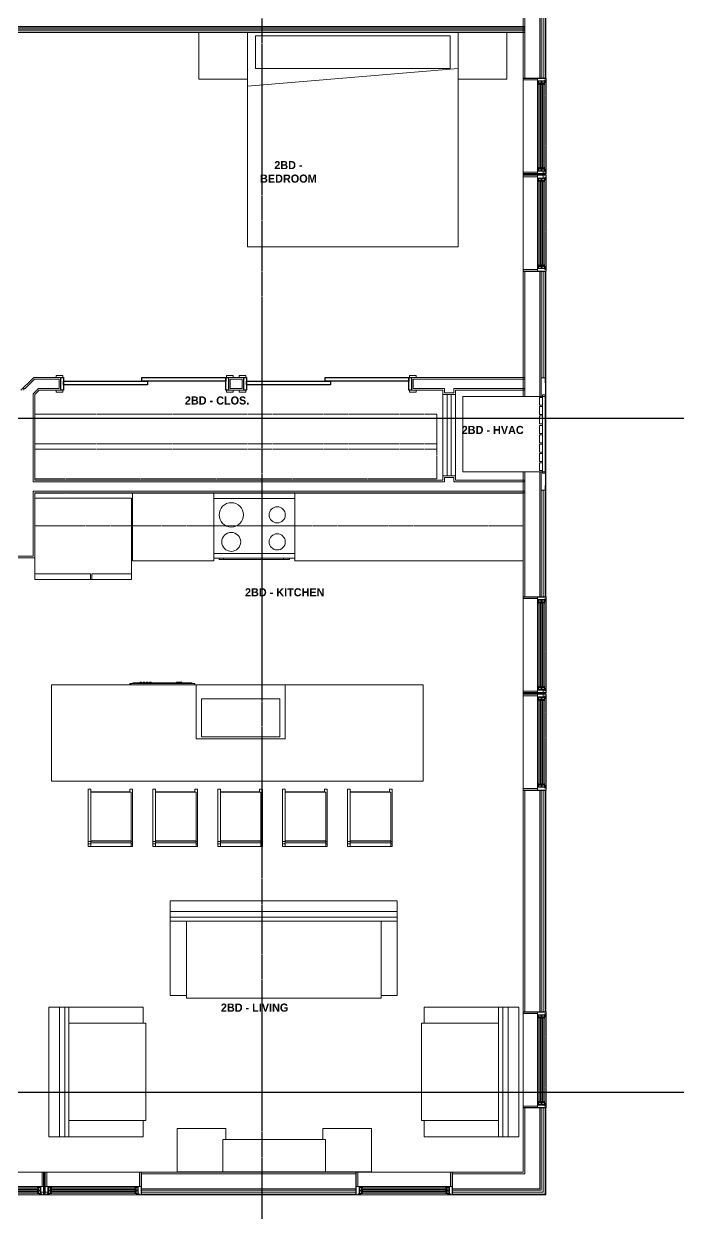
# Model space of a CAD drawing. Header units: inches. Extents: x -4093 to -1777, y 9773 to 12264.
# Drawn here: x -2261.6 to -2019.4, y 11241.1 to 11681.2 of the extents above; entities that cross this region are included whole.
import ezdxf

# ---------------------------------------------------------------- set-up
doc = ezdxf.new("R2010")
doc.units = ezdxf.units.IN
doc.header["$MEASUREMENT"] = 0
doc.linetypes.add('Dash', pattern=[0.25, 0.125, -0.125])
doc.linetypes.add('Grid Line 1_2_', pattern=[0.875, 0.5, -0.125, 0.125, -0.125])
for name, color, linetype, lineweight in [('0-1', 7, 'Continuous', 5), ('0-2', 7, 'Continuous', 9), ('A-AREA-IDEN', 2, 'Continuous', 9), ('A-DETL-GENF', 92, 'Continuous', 18), ('A-DETL-GENF-HDLN', 1, 'Dash', 9), ('A-DOOR-1', 7, 'Continuous', 9), ('A-DOOR-2', 10, 'Continuous', 30), ('A-DOOR-FRAM-1', 10, 'Continuous', 30), ('A-GENM', 5, 'Continuous', 9), ('A-GLAZ', 151, 'Continuous', 18), ('A-GLAZ-1', 151, 'Continuous', 9), ('A-GLAZ-2', 151, 'Continuous', 30), ('A-WALL', 113, 'Continuous', 18), ('A-WALL-1', 7, 'Continuous', 9), ('A-WALL-2', 250, 'Continuous', 18), ('A-WALL-3', 113, 'Continuous', 9), ('I-FURN', 30, 'Continuous', 9), ('I-FURN-1', 7, 'Continuous', 9), ('I-WALL-1', 7, 'Continuous', 9), ('P-SANR-FIXT-1', 7, 'Continuous', 9), ('Q-CASE-1', 7, 'Continuous', 9), ('Q-CASE-HDLN-1', 7, 'Dash', 9), ('Q-SPCQ-1', 7, 'Continuous', 9), ('S-GRID-1', 1, 'Grid Line 1_2_', 30)]:
    doc.layers.add(name, color=color, linetype=linetype, lineweight=lineweight)
doc.styles.add('Century Gothic_B', font='GOTHICB.TTF', dxfattribs={"height": 3})

# ---------------------------------------------------------------- blocks, each defined once
blk = doc.blocks.new('083100 - Access Doors and Panels - Type 1 - ACCESS PANEL - 2-6 X 6-0-3696233-BACKGROUND - 2ND FLOOR')
at = {"layer": 'A-DOOR-1'}
for p, q in [((-15, -0.75), (-15, 0.75)), ((-15, 0.75), (15, 0.75)), ((15, 0.75), (15, -0.75)), ((15, -0.75), (-15, -0.75))]:
    blk.add_line(p, q, dxfattribs=at)
blk = doc.blocks.new('SLIDING - FLUSH - SLIDING - FLUSH - 5-0 x 6-8-3203586-BACKGROUND - 2ND FLOOR')
at = {"layer": 'A-DOOR-1'}
for p, q in [((-32.75, 3.25), (-30.25, 3.25)), ((-32.75, 2.5), (-32.75, 3.25)), ((-30.25, 2.5), (-32.75, 2.5)), ((-30.25, 3.25), (-30.25, 2.5)), ((30.25, 3.25), (32.75, 3.25)), ((30.25, 2.5), (30.25, 3.25)), ((32.75, 2.5), (30.25, 2.5)), ((32.75, 3.25), (32.75, 2.5)), ((-32.75, -2.25), (-30.25, -2.25)), ((-32.75, -3), (-32.75, -2.25)), ((-30.25, -3), (-32.75, -3)), ((-30.25, -2.25), (-30.25, -3)), ((30.25, -2.25), (32.75, -2.25)), ((30.25, -3), (30.25, -2.25)), ((32.75, -3), (30.25, -3)), ((32.75, -2.25), (32.75, -3))]:
    blk.add_line(p, q, dxfattribs=at)
at = {"layer": 'A-DOOR-2'}
for p, q in [((-1, -0.88), (-1, 0.5)), ((-1, 0.5), (30, 0.5)), ((30, 0.5), (30, -0.88)), ((-30, -2.25), (-30, -0.88)), ((-30, -0.88), (1, -0.88)), ((1, -2.25), (-30, -2.25)), ((30, -0.88), (-1, -0.88)), ((1, -0.88), (1, -2.25))]:
    blk.add_line(p, q, dxfattribs=at)
at = {"layer": 'A-DOOR-FRAM-1'}
for p, q in [((-31, -2.25), (-31, 2.5)), ((-31, 2.5), (-30, 2.5)), ((-30, 2.5), (-30, -2.25)), ((30, 2.5), (31, 2.5)), ((30, -2.25), (30, 2.5)), ((31, 2.5), (31, -2.25)), ((-30, -2.25), (-31, -2.25)), ((31, -2.25), (30, -2.25))]:
    blk.add_line(p, q, dxfattribs=at)
blk = doc.blocks.new('Entertainment_Center_14771 - Entertainment_Center_14771-V36-BACKGROUND - 2ND FLOOR')
at = {"layer": 'I-FURN-1'}
for p, q in [((-18, 10), (-36, 10)), ((-36, 10), (-36, -6)), ((-34.85, 10.03), (-35.34, 10.03)), ((-35.34, 10.03), (-35.34, 10)), ((-34.85, 10), (-34.85, 10.03)), ((-18.66, 10.03), (-19.66, 10.03)), ((-19.66, 10.03), (-19.66, 10)), ((-18.66, 10), (-18.66, 10.03)), ((-18, 6), (-18, 10)), ((36, 10), (18, 10)), ((18, 10), (18, 6)), ((18.66, 10.03), (18.66, 10)), ((19.66, 10.03), (18.66, 10.03)), ((19.66, 10), (19.66, 10.03)), ((35.34, 10.03), (34.85, 10.03)), ((34.85, 10.03), (34.85, 10)), ((35.34, 10), (35.34, 10.03)), ((36, -6), (36, 10)), ((19, 6), (-19, 6)), ((-19, 6), (-19, -6)), ((19, -6), (19, 6)), ((-36, -6), (-19, -6)), ((-36, -6.13), (-36, -6)), ((-36, -6), (-19, -6)), ((-19, -6), (19, -6)), ((-19, -6.13), (-19, -6)), ((-19, -6), (19, -6)), ((19, -6.13), (-19, -6.13)), ((19, -6), (36, -6)), ((19, -6), (19, -6.13)), ((19, -6), (36, -6)), ((36, -6.13), (36, -6))]:
    blk.add_line(p, q, dxfattribs=at)
blk = doc.blocks.new('Couch-Both_Arms-Generic - 1-1372852-BACKGROUND - 2ND FLOOR')
at = {"layer": 'I-FURN'}
for p, q in [((-36, 18.5), (36, 18.5)), ((-36, 17.5), (-36, 18.5)), ((36, 18.5), (36, 17.5)), ((-42, 17.5), (-36, 17.5)), ((-42, -10), (-42, 17.5)), ((-36, 17.5), (-36, -10)), ((36, 17.5), (42, 17.5)), ((36, -10), (36, 17.5)), ((42, 17.5), (42, -10)), ((-42, -10), (42, -10)), ((-42, -13.5), (-42, -10)), ((-42, -11.5), (42, -11.5)), ((42, -10), (42, -13.5)), ((-42, -13.5), (42, -13.5)), ((42, -13.5), (-42, -13.5))]:
    blk.add_line(p, q, dxfattribs=at)
at = {"layer": 'I-FURN-1'}
for p, q in [((-42, -17.5), (-42, -13.5)), ((42, -17.5), (-42, -17.5)), ((42, -13.5), (42, -17.5))]:
    blk.add_line(p, q, dxfattribs=at)
blk = doc.blocks.new('Couch-Both_Arms-Generic - 2-1352635-BACKGROUND - 2ND FLOOR')
at = {"layer": 'I-FURN'}
for p, q in [((-24, 13.5), (24, 13.5)), ((24, 13.5), (-24, 13.5)), ((-24, 13.5), (-24, 10)), ((24, 10), (24, 13.5)), ((-24, 11.5), (24, 11.5)), ((-24, 10), (-24, -17.5)), ((-24, 10), (24, 10)), ((-18, -17.5), (-18, 10)), ((18, 10), (18, -17.5)), ((24, -17.5), (24, 10)), ((-24, -17.5), (-18, -17.5)), ((-18, -17.5), (-18, -18.5)), ((18, -18.5), (18, -17.5)), ((18, -17.5), (24, -17.5)), ((-18, -18.5), (18, -18.5))]:
    blk.add_line(p, q, dxfattribs=at)
at = {"layer": 'I-FURN-1'}
for p, q in [((24, 17.5), (-24, 17.5)), ((-24, 17.5), (-24, 13.5)), ((24, 13.5), (24, 17.5))]:
    blk.add_line(p, q, dxfattribs=at)
blk = doc.blocks.new('Couch-Both_Arms-Generic - 2-1523460-BACKGROUND - 2ND FLOOR')
at = {"layer": 'I-FURN'}
for p, q in [((-18, 18.5), (18, 18.5)), ((-18, 17.5), (-18, 18.5)), ((18, 18.5), (18, 17.5)), ((-24, 17.5), (-18, 17.5)), ((-24, -10), (-24, 17.5)), ((-18, 17.5), (-18, -10)), ((18, 17.5), (24, 17.5)), ((18, -10), (18, 17.5)), ((24, 17.5), (24, -10)), ((-24, -10), (24, -10)), ((-24, -13.5), (-24, -10)), ((-24, -11.5), (24, -11.5)), ((24, -10), (24, -13.5)), ((-24, -13.5), (24, -13.5)), ((24, -13.5), (-24, -13.5))]:
    blk.add_line(p, q, dxfattribs=at)
at = {"layer": 'I-FURN-1'}
for p, q in [((-24, -17.5), (-24, -13.5)), ((24, -17.5), (-24, -17.5)), ((24, -13.5), (24, -17.5))]:
    blk.add_line(p, q, dxfattribs=at)
blk = doc.blocks.new('Bed-Standard - King 78_ x 80_-V66-BACKGROUND - 2ND FLOOR')
at = {"layer": 'I-FURN-1'}
for p, q in [((-28.31, 37.47), (-28.31, -41.8)), ((-25.31, 36.2), (-25.31, 24.2)), ((-25.31, 36.2), (46.69, 36.2)), ((46.69, 36.2), (46.69, 24.2)), ((49.69, -41.8), (49.69, 37.47)), ((49.69, 24.2), (-28.31, 17.63)), ((-25.31, 24.2), (46.69, 24.2)), ((-28.31, -41.8), (49.69, -41.8))]:
    blk.add_line(p, q, dxfattribs=at)
blk = doc.blocks.new('Table-Night Stand - 18_ x 18_ x 24_-V67-BACKGROUND - 2ND FLOOR')
at = {"layer": 'I-FURN-1'}
for p, q in [((18.15, 0), (18.15, 17.26)), ((0.15, 0), (18.15, 0))]:
    blk.add_line(p, q, dxfattribs=at)
blk = doc.blocks.new('Table-Night Stand - 18_ x 18_ x 24_-V68-BACKGROUND - 2ND FLOOR')
at = {"layer": 'I-FURN-1'}
for p, q in [((0.15, 17.26), (0.15, 0)), ((0.15, 0), (18.15, 0))]:
    blk.add_line(p, q, dxfattribs=at)
blk = doc.blocks.new('OD_CW_Closet - OD_CW_Closet-4058444-BACKGROUND - 2ND FLOOR')
at = {"layer": 'Q-CASE-HDLN-1'}
for p, q in [((149.46, 24), (0.74, 24)), ((0.74, 24), (0.74, 0)), ((149.46, 0), (149.46, 24)), ((0.74, 13), (149.46, 13)), ((0.74, 11), (149.46, 11)), ((0.74, 0), (149.46, 0))]:
    blk.add_line(p, q, dxfattribs=at)
blk = doc.blocks.new('OD_CW_Upper Cabinet - OD_CW_Upper Cabinet-4366991-BACKGROUND - 2ND FLOOR')
at = {"layer": 'Q-CASE-HDLN-1'}
for p, q in [((0.74, -24), (0.74, -12)), ((0.74, -12), (181.39, -12)), ((181.39, -12), (181.39, -24)), ((181.39, -24), (0.74, -24))]:
    blk.add_line(p, q, dxfattribs=at)
blk = doc.blocks.new('Refrigerator_-_Side-by-Side_6047 - 36_ X 30_-1372843-BACKGROUND - 2ND FLOOR')
at = {"layer": 'Q-SPCQ-1'}
for p, q in [((-17.88, 15.58), (17.87, 15.58)), ((-17.88, -14.42), (-17.88, 15.58)), ((-17.88, 15.58), (-3.13, 15.58)), ((-17.88, 15.58), (-17.88, 13.58)), ((-3.13, 13.58), (-17.88, 13.58)), ((-3.13, 13.58), (-3.13, 15.58)), ((-2.63, 15.58), (17.87, 15.58)), ((-2.63, 15.58), (-2.63, 13.58)), ((17.87, 13.58), (-2.63, 13.58)), ((17.87, 15.58), (17.87, -14.42)), ((17.87, 13.58), (17.87, 15.58)), ((17.87, -14.42), (-17.88, -14.42))]:
    blk.add_line(p, q, dxfattribs=at)
blk = doc.blocks.new('Stainless Steel Farmhous Kitchen Sink - Stainless Steel Farmhous Kitchen Sink-V90-BACKGROUND - 2ND FLOOR')
at = {"layer": 'P-SANR-FIXT-1'}
for p, q in [((-31, -16.96), (-31, -3)), ((-31, -3), (-2, -3)), ((-2, -3), (-2, -16.96)), ((-2, -16.96), (-31, -16.96)), ((-33, -22.2), (0, -22.2))]:
    blk.add_line(p, q, dxfattribs=at)
blk = doc.blocks.new('Casework 7 - Casework 7-4344049-BACKGROUND - 2ND FLOOR')
at = {"layer": 'Q-CASE-1'}
for p, q in [((-2191.3, 11507.49), (-2221.3, 11507.49)), ((-2221.3, 11507.49), (-2221.3, 11482.49)), ((-2076.8, 11507.49), (-2161.3, 11507.49)), ((-2221.3, 11482.49), (-2191.3, 11482.49)), ((-2191.3, 11482.49), (-2191.3, 11483.49)), ((-2161.3, 11483.49), (-2161.3, 11482.49)), ((-2161.3, 11482.49), (-2076.8, 11482.49)), ((-2197.8, 11436.61), (-2251.33, 11436.61)), ((-2251.33, 11436.61), (-2251.33, 11400.93)), ((-2197.8, 11416.65), (-2197.8, 11436.61)), ((-2113.8, 11436.61), (-2164.8, 11436.61)), ((-2164.8, 11436.61), (-2164.8, 11416.65)), ((-2113.8, 11400.93), (-2113.8, 11436.61)), ((-2164.8, 11416.65), (-2197.8, 11416.65)), ((-2251.33, 11400.93), (-2113.8, 11400.93))]:
    blk.add_line(p, q, dxfattribs=at)
blk = doc.blocks.new('Bar_Stool_6722_1_ - Bar_Stool_6722_1_-V95-BACKGROUND - 2ND FLOOR')
at = {"layer": 'I-FURN-1'}
for p, q in [((0, 19.21), (0, 21.13)), ((1, 21.13), (0, 21.13)), ((0, 17.72), (0, 19.21)), ((0, 1.78), (0, 17.72)), ((1, 21.13), (1, 20.14)), ((1, 20.14), (15.5, 20.14)), ((1, 20.14), (1, 20.06)), ((1, 20.06), (1, 19.99)), ((16, 20), (1, 20)), ((1, 19.89), (1, 19.99)), ((1, 17.63), (1, 19.89)), ((1, 2.03), (1, 17.63)), ((15.5, 20.14), (15.5, 21.13)), ((16.5, 21.13), (15.5, 21.13)), ((15.5, 20.06), (15.5, 20.14)), ((15.5, 19.99), (15.5, 20.06)), ((16, 19.99), (16, 19.89)), ((16, 19.89), (16, 17.63)), ((16, 17.63), (16, 2.03)), ((16.5, 21.13), (16.5, 19.21)), ((16.5, 19.21), (16.5, 17.72)), ((16.5, 17.72), (16.5, 1.78)), ((1, 1.78), (0, 1.78)), ((0, 1.78), (0, 0.98)), ((1, 0.98), (0, 0.98)), ((0, 0.98), (0, 0)), ((1, 1.91), (1, 2.03)), ((16, 2.03), (1, 2.03)), ((1, 1.24), (1, 1.91)), ((16, 1.91), (1, 1.91)), ((1, 0), (1, 1.24)), ((1, 1.24), (16, 1.24)), ((16, 2.03), (16, 1.91)), ((16, 1.91), (16, 1.24)), ((16.5, 1.78), (16, 1.78)), ((16, 1.24), (16, 0)), ((16.5, 0.98), (16, 0.98)), ((16.5, 0.98), (16.5, 1.78)), ((16.5, 0), (16.5, 0.98)), ((0, 0), (1, 0)), ((1, 0), (16, 0)), ((16, 0), (16.5, 0))]:
    blk.add_line(p, q, dxfattribs=at)
blk = doc.blocks.new('CTR - 1st Phase - Unit Layouts_rvt-1-BACKGROUND - 2ND FLOOR')
at = {"layer": 'A-WALL-1'}
for p, q in [((-2257.86, 11550.36), (-2258.48, 11549.74)), ((-2247.85, 11550.36), (-2257.86, 11550.36)), ((-2247.85, 11545.61), (-2247.85, 11550.36)), ((-2180.1, 11550.36), (-2185.85, 11550.36)), ((-2185.85, 11550.36), (-2185.85, 11545.61)), ((-2180.1, 11545.61), (-2180.1, 11550.36)), ((-2076.17, 11550.36), (-2118.1, 11550.36)), ((-2118.1, 11550.36), (-2118.1, 11545.61)), ((-2076.17, 11545.61), (-2076.17, 11550.36)), ((-2258.48, 11549.74), (-2262.61, 11545.61)), ((-2257.45, 11544.06), (-2255.89, 11545.61)), ((-2255.89, 11545.61), (-2247.85, 11545.61)), ((-2185.85, 11545.61), (-2180.1, 11545.61)), ((-2118.1, 11545.61), (-2106.55, 11545.61)), ((-2106.55, 11545.61), (-2106.55, 11543.99)), ((-2101.8, 11545.61), (-2076.17, 11545.61)), ((-2101.8, 11543.99), (-2101.8, 11545.61)), ((-2257.45, 11512.36), (-2257.45, 11544.06)), ((-2106.55, 11543.99), (-2104.92, 11543.99)), ((-2106.55, 11513.99), (-2106.55, 11543.99)), ((-2103.42, 11543.99), (-2101.8, 11543.99)), ((-2101.8, 11543.99), (-2101.8, 11513.99)), ((-2106.55, 11512.36), (-2257.45, 11512.36)), ((-2106.55, 11513.99), (-2106.55, 11512.36)), ((-2104.92, 11513.99), (-2106.55, 11513.99)), ((-2101.8, 11513.99), (-2103.42, 11513.99)), ((-2101.8, 11512.36), (-2101.8, 11513.99)), ((-2076.17, 11512.36), (-2101.8, 11512.36)), ((-2076.17, 11507.61), (-2076.17, 11512.36)), ((-2257.45, 11507.61), (-2076.17, 11507.61)), ((-2257.45, 11505.61), (-2257.45, 11507.61)), ((-2263.72, 11483.61), (-2257.45, 11483.61))]:
    blk.add_line(p, q, dxfattribs=at)
at = {"layer": 'A-WALL-2'}
for p, q in [((-2261.73, 11545.61), (-2261.57, 11545.77)), ((-2261.57, 11546.24), (-2261.1, 11546.24)), ((-2261.57, 11545.77), (-2261.57, 11546.24)), ((-2261.1, 11546.24), (-2257.6, 11549.74)), ((-2258.07, 11544.32), (-2256.78, 11545.61)), ((-2252.65, 11549.74), (-2257.6, 11549.74)), ((-2256.78, 11545.61), (-2256.15, 11546.24)), ((-2256.15, 11546.24), (-2248.47, 11546.24)), ((-2248.47, 11549.74), (-2252.65, 11549.74)), ((-2248.47, 11547.99), (-2248.47, 11549.74)), ((-2248.47, 11546.24), (-2248.47, 11547.99)), ((-2185.22, 11549.74), (-2185.22, 11547.99)), ((-2180.72, 11549.74), (-2185.22, 11549.74)), ((-2185.22, 11547.99), (-2185.22, 11546.24)), ((-2185.22, 11546.24), (-2180.72, 11546.24)), ((-2180.72, 11547.99), (-2180.72, 11549.74)), ((-2180.72, 11546.24), (-2180.72, 11547.99)), ((-2117.47, 11549.74), (-2117.47, 11547.99)), ((-2076.17, 11549.74), (-2117.47, 11549.74)), ((-2117.47, 11547.99), (-2117.47, 11546.24)), ((-2117.47, 11546.24), (-2105.92, 11546.24)), ((-2105.92, 11545.61), (-2105.92, 11546.24)), ((-2105.92, 11545.61), (-2105.92, 11544.61)), ((-2102.42, 11546.24), (-2076.17, 11546.24)), ((-2102.42, 11545.61), (-2102.42, 11546.24)), ((-2102.42, 11544.61), (-2102.42, 11545.61)), ((-2258.07, 11543.43), (-2258.07, 11544.32)), ((-2258.07, 11511.74), (-2258.07, 11543.43)), ((-2105.92, 11544.61), (-2104.17, 11544.61)), ((-2104.17, 11544.61), (-2102.42, 11544.61)), ((-2257.45, 11511.74), (-2258.07, 11511.74)), ((-2257.45, 11511.74), (-2105.92, 11511.74)), ((-2105.92, 11513.36), (-2105.92, 11512.36)), ((-2104.17, 11513.36), (-2105.92, 11513.36)), ((-2105.92, 11511.74), (-2105.92, 11512.36)), ((-2102.42, 11513.36), (-2104.17, 11513.36)), ((-2102.42, 11512.36), (-2102.42, 11513.36)), ((-2102.42, 11511.74), (-2102.42, 11512.36)), ((-2102.42, 11511.74), (-2076.17, 11511.74)), ((-2257.45, 11508.24), (-2258.07, 11508.24)), ((-2258.07, 11488.36), (-2258.07, 11508.24)), ((-2257.45, 11508.24), (-2076.17, 11508.24)), ((-2258.07, 11488.36), (-2258.07, 11487.74)), ((-2264.35, 11484.24), (-2258.07, 11484.24)), ((-2258.07, 11487.74), (-2258.07, 11484.24))]:
    blk.add_line(p, q, dxfattribs=at)
at = {"layer": 'Q-SPCQ-1'}
for p, q in [((-2191.3, 11505.49), (-2191.3, 11507.49)), ((-2191.3, 11507.49), (-2161.3, 11507.49)), ((-2161.3, 11507.49), (-2161.3, 11505.49)), ((-2191.3, 11485.24), (-2191.3, 11505.49)), ((-2191.3, 11505.49), (-2161.3, 11505.49)), ((-2161.3, 11505.49), (-2161.3, 11485.24)), ((-2191.3, 11485.24), (-2161.3, 11485.24)), ((-2191.3, 11485.24), (-2191.3, 11483.49)), ((-2161.3, 11485.24), (-2191.3, 11485.24)), ((-2161.3, 11483.49), (-2161.3, 11485.24)), ((-2161.3, 11483.49), (-2191.3, 11483.49)), ((-2189.3, 11483.49), (-2189.3, 11482.99)), ((-2187.69, 11482.99), (-2189.3, 11482.99)), ((-2187.69, 11483.49), (-2187.69, 11482.99)), ((-2165.43, 11482.99), (-2187.69, 11482.99)), ((-2165.43, 11482.99), (-2165.43, 11483.49)), ((-2163.3, 11482.99), (-2165.43, 11482.99)), ((-2163.3, 11482.99), (-2163.3, 11483.49)), ((-2222.3, 11436.92), (-2222.3, 11436.61)), ((-2221.23, 11437.11), (-2222.1, 11437.11)), ((-2198.5, 11437.11), (-2221.23, 11437.11)), ((-2221.21, 11437.36), (-2199.39, 11437.36)), ((-2221.21, 11437.11), (-2221.21, 11437.36)), ((-2218.58, 11437.61), (-2217.99, 11437.61)), ((-2218.58, 11437.61), (-2218.58, 11437.36)), ((-2217.99, 11437.36), (-2217.99, 11437.61)), ((-2217.4, 11437.61), (-2216.81, 11437.61)), ((-2217.4, 11437.61), (-2217.4, 11437.36)), ((-2216.81, 11437.36), (-2216.81, 11437.61)), ((-2216.22, 11437.61), (-2215.63, 11437.61)), ((-2216.22, 11437.61), (-2216.22, 11437.36)), ((-2215.63, 11437.36), (-2215.63, 11437.61)), ((-2215.04, 11437.61), (-2214.45, 11437.61)), ((-2215.04, 11437.61), (-2215.04, 11437.36)), ((-2214.45, 11437.36), (-2214.45, 11437.61)), ((-2205.09, 11437.61), (-2205.09, 11437.36)), ((-2205.09, 11437.61), (-2204.11, 11437.61)), ((-2204.11, 11437.61), (-2203.12, 11437.61)), ((-2203.12, 11437.36), (-2203.12, 11437.61)), ((-2199.39, 11437.11), (-2199.39, 11437.36)), ((-2198.3, 11436.61), (-2198.3, 11436.92))]:
    blk.add_line(p, q, dxfattribs=at)
for centre, radius, start, end in [((-2184.8, 11499.49), 4.5, 0, 180), ((-2167.8, 11499.49), 3, 0, 180), ((-2184.8, 11499.49), 4.5, 180, 0), ((-2167.8, 11499.49), 3, 180, 0), ((-2184.8, 11489.49), 3.5, 0, 180), ((-2184.8, 11489.49), 3.5, 180, 0), ((-2167.8, 11489.49), 3, 0, 180), ((-2167.8, 11489.49), 3, 180, 0), ((-2222.1, 11436.92), 0.197, 90, 180), ((-2221.23, 11436.04), 1.07, 90, 147.5725), ((-2198.5, 11436.92), 0.197, 0, 90), ((-2198.5, 11436.92), 0.197, 15, 75)]:
    blk.add_arc(centre, radius, start, end, dxfattribs=at)
at = {"layer": '0-2'}
for name, p in [('Table-Night Stand - 18_ x 18_ x 24_-V68-BACKGROUND - 2ND FLOOR', (-2196.95, 11660.72)), ('Bed-Standard - King 78_ x 80_-V66-BACKGROUND - 2ND FLOOR', (-2150.49, 11640.52)), ('Table-Night Stand - 18_ x 18_ x 24_-V67-BACKGROUND - 2ND FLOOR', (-2100.95, 11660.72)), ('Casework 7 - Casework 7-4344049-BACKGROUND - 2ND FLOOR', (0, 0)), ('Bar_Stool_6722_1_ - Bar_Stool_6722_1_-V95-BACKGROUND - 2ND FLOOR', (-2237.8, 11376.82)), ('Bar_Stool_6722_1_ - Bar_Stool_6722_1_-V95-BACKGROUND - 2ND FLOOR', (-2213.8, 11376.82)), ('Bar_Stool_6722_1_ - Bar_Stool_6722_1_-V95-BACKGROUND - 2ND FLOOR', (-2189.8, 11376.82)), ('Bar_Stool_6722_1_ - Bar_Stool_6722_1_-V95-BACKGROUND - 2ND FLOOR', (-2165.8, 11376.82)), ('Bar_Stool_6722_1_ - Bar_Stool_6722_1_-V95-BACKGROUND - 2ND FLOOR', (-2141.8, 11376.82)), ('Entertainment_Center_14771 - Entertainment_Center_14771-V36-BACKGROUND - 2ND FLOOR', (-2168.87, 11262.39))]:
    blk.add_blockref(name, p, dxfattribs=at)
for name, p, rotation in [('SLIDING - FLUSH - SLIDING - FLUSH - 5-0 x 6-8-3203586-BACKGROUND - 2ND FLOOR', (-2216.85, 11548.11), 180), ('SLIDING - FLUSH - SLIDING - FLUSH - 5-0 x 6-8-3203586-BACKGROUND - 2ND FLOOR', (-2149.1, 11548.11), 180), ('083100 - Access Doors and Panels - Type 1 - ACCESS PANEL - 2-6 X 6-0-3696233-BACKGROUND - 2ND FLOOR', (-2104.17, 11528.99), 269.9999999998496), ('OD_CW_Closet - OD_CW_Closet-4058444-BACKGROUND - 2ND FLOOR', (-2107.99, 11536.77), 180), ('OD_CW_Upper Cabinet - OD_CW_Upper Cabinet-4366991-BACKGROUND - 2ND FLOOR', (-2076.06, 11483.49), 180), ('Refrigerator_-_Side-by-Side_6047 - 36_ X 30_-1372843-BACKGROUND - 2ND FLOOR', (-2239.57, 11491.19), 180), ('Stainless Steel Farmhous Kitchen Sink - Stainless Steel Farmhous Kitchen Sink-V90-BACKGROUND - 2ND FLOOR', (-2197.8, 11414.4), 180), ('Couch-Both_Arms-Generic - 1-1372852-BACKGROUND - 2ND FLOOR', (-2165.36, 11339.16), 180), ('Couch-Both_Arms-Generic - 2-1352635-BACKGROUND - 2ND FLOOR', (-2234.86, 11293.34), 89.99999999998053), ('Couch-Both_Arms-Generic - 2-1523460-BACKGROUND - 2ND FLOOR', (-2095.86, 11293.34), 89.99999999999646)]:
    blk.add_blockref(name, p, dxfattribs=dict(at, rotation=rotation))
blk = doc.blocks.new('CTR - 1st Phase - Common Walls_rvt-1-BACKGROUND - 2ND FLOOR')
at = {"layer": 'A-WALL-2'}
for p, q in [((-2076.17, 11678.61), (-2437.85, 11678.61)), ((-2076.17, 11679.24), (-2437.22, 11679.24)), ((-2076.17, 11679.74), (-2436.72, 11679.74)), ((-2076.17, 11680.24), (-2436.22, 11680.24))]:
    blk.add_line(p, q, dxfattribs=at)
at = {"layer": 'I-WALL-1'}
for p, q in [((-2076.17, 11677.99), (-2076.17, 11686.86)), ((-2438.47, 11677.99), (-2076.17, 11677.99))]:
    blk.add_line(p, q, dxfattribs=at)
blk = doc.blocks.new('CTR - 1st Phase - Structure_rvt-1-BACKGROUND - 2ND FLOOR')
at = {"layer": 'S-GRID-1'}
for p, q in [((-2173.32, 9772.61), (-2173.32, 12247.5)), ((-1777.25, 11535.19), (-4076.95, 11535.19)), ((-1777.25, 11285.79), (-4076.95, 11285.79))]:
    blk.add_line(p, q, dxfattribs=at)
blk = doc.blocks.new('Window-Double_Hung-Marvin-Essential - 1-WIDE _TEMP LOWER_ ESDH3066-3454269-BACKGROUND - 2ND FLOOR')
at = {"layer": 'A-DETL-GENF'}
for p, q in [((-19.25, -3.23), (-19.25, -3.19)), ((-19.25, -3.19), (-17.9, -3.19)), ((-17.75, -3.23), (-19.25, -3.23)), ((-17.9, -3.19), (-17.9, -3.08)), ((-17.9, -3.08), (-17.75, -3.08)), ((-16.72, -1.19), (-17.75, -1.19)), ((-17.75, -4.28), (-17.75, -1.19)), ((-17.75, -4.28), (-17.16, -4.28)), ((-17.08, -3.87), (-17.16, -4.28)), ((-17.08, -3.87), (-16.19, -3.87)), ((-16.85, -4.25), (-16.85, -3.87)), ((-16.3, -4.25), (-16.85, -4.25)), ((-16.72, -3.77), (-16.72, -1.19)), ((-16.38, -3.77), (-16.72, -3.77)), ((-16.56, -1.53), (-15.34, -1.53)), ((-16.56, -1.53), (-16.56, -2.47)), ((-15.34, -2.47), (-16.56, -2.47)), ((-16.56, -2.75), (-15.34, -2.75)), ((-16.56, -2.75), (-16.56, -3.69)), ((-15.34, -3.69), (-16.56, -3.69)), ((-16.38, -3.87), (-16.38, -3.77)), ((-16.18, -4.01), (-16.3, -4.01)), ((-16.3, -4.01), (-16.3, -4.25)), ((-16.19, -3.87), (-16.19, -3.97)), ((-16.19, -3.97), (-16.1, -3.97)), ((-16.18, -4.22), (-16.18, -4.01)), ((-16.18, -4.22), (-16.1, -4.22)), ((-16.1, -3.97), (-16.1, -4.22)), ((-15.28, -1.65), (-15.94, -1.65)), ((-15.94, -1.65), (-15.94, -2.37)), ((-15.94, -2.37), (-15.28, -2.37)), ((-15.28, -2.87), (-15.94, -2.87)), ((-15.94, -2.87), (-15.94, -3.59)), ((-15.94, -3.59), (-15.28, -3.59)), ((15.84, -1.66), (-15.84, -1.66)), ((-15.84, -1.66), (-15.84, -2.35)), ((15.84, -1.79), (-15.84, -1.79)), ((15.84, -2.23), (-15.84, -2.23)), ((15.84, -2.35), (-15.84, -2.35)), ((15.84, -2.88), (-15.84, -2.88)), ((-15.84, -2.88), (-15.84, -3.57)), ((15.84, -3.01), (-15.84, -3.01)), ((15.84, -3.45), (-15.84, -3.45)), ((15.84, -3.57), (-15.84, -3.57)), ((-15.54, -1.79), (-15.54, -2.23)), ((-15.54, -3.01), (-15.54, -3.45)), ((-15.34, -1.53), (-15.28, -1.59)), ((-15.34, -2.47), (-15.28, -2.41)), ((-15.34, -2.75), (-15.28, -2.81)), ((-15.34, -3.69), (-15.28, -3.63)), ((-15.28, -1.59), (-15.28, -1.65)), ((-15.28, -2.37), (-15.28, -2.41)), ((-15.28, -2.81), (-15.28, -2.87)), ((-15.28, -3.59), (-15.28, -3.63)), ((15.34, -1.53), (15.28, -1.59)), ((15.28, -1.59), (15.28, -1.65)), ((15.28, -1.65), (15.94, -1.65)), ((15.28, -2.37), (15.28, -2.41)), ((15.94, -2.37), (15.28, -2.37)), ((15.34, -2.47), (15.28, -2.41)), ((15.34, -2.75), (15.28, -2.81)), ((15.28, -2.81), (15.28, -2.87)), ((15.28, -2.87), (15.94, -2.87)), ((15.28, -3.59), (15.28, -3.63)), ((15.94, -3.59), (15.28, -3.59)), ((15.34, -3.69), (15.28, -3.63)), ((16.56, -1.53), (15.34, -1.53)), ((15.34, -2.47), (16.56, -2.47)), ((16.56, -2.75), (15.34, -2.75)), ((15.34, -3.69), (16.56, -3.69)), ((15.54, -1.79), (15.54, -2.23)), ((15.54, -3.01), (15.54, -3.45)), ((15.84, -1.66), (15.84, -2.35)), ((15.84, -2.88), (15.84, -3.57)), ((15.94, -1.65), (15.94, -2.37)), ((15.94, -2.87), (15.94, -3.59)), ((16.19, -3.97), (16.1, -3.97)), ((16.1, -3.97), (16.1, -4.22)), ((16.18, -4.22), (16.1, -4.22)), ((16.18, -4.22), (16.18, -4.01)), ((16.18, -4.01), (16.3, -4.01)), ((17.08, -3.87), (16.19, -3.87)), ((16.19, -3.87), (16.19, -3.97)), ((16.3, -4.01), (16.3, -4.25)), ((16.3, -4.25), (16.85, -4.25)), ((16.38, -3.87), (16.38, -3.77)), ((16.38, -3.77), (16.72, -3.77)), ((16.56, -1.53), (16.56, -2.47)), ((16.56, -2.75), (16.56, -3.69)), ((16.72, -3.77), (16.72, -1.19)), ((16.72, -1.19), (17.75, -1.19)), ((16.85, -4.25), (16.85, -3.87)), ((17.08, -3.87), (17.16, -4.28)), ((17.75, -4.28), (17.16, -4.28)), ((17.75, -4.28), (17.75, -1.19)), ((17.9, -3.08), (17.75, -3.08)), ((17.75, -3.23), (19.25, -3.23)), ((17.9, -3.19), (17.9, -3.08)), ((19.25, -3.19), (17.9, -3.19)), ((19.25, -3.23), (19.25, -3.19))]:
    blk.add_line(p, q, dxfattribs=at)
at = {"layer": 'A-DETL-GENF-HDLN'}
blk.add_line((16.1, -4.22), (-16.5, -4.22), dxfattribs=at)
at = {"layer": 'A-GLAZ'}
for p, q in [((-17.13, 4.19), (-17.75, 4.19)), ((-17.13, -1.16), (-17.13, 4.19)), ((17.12, 4.19), (17.75, 4.19)), ((17.12, 4.19), (17.12, -1.16))]:
    blk.add_line(p, q, dxfattribs=at)
at = {"layer": 'A-GLAZ-1'}
for p, q in [((-17.75, 4.19), (17.75, 4.19)), ((-17.75, -1.19), (17.75, -1.19)), ((17.75, -4.28), (-17.75, -4.28)), ((17.75, -4.19), (20.46, -4.19)), ((20.46, -4.25), (17.75, -4.25)), ((20.46, -4.19), (20.46, -4.25))]:
    blk.add_line(p, q, dxfattribs=at)
at = {"layer": 'A-GLAZ-2'}
for p, q in [((-17.75, -1.16), (-17.75, 4.19)), ((17.75, 4.19), (17.75, -1.16)), ((-17.75, -4.28), (-17.75, -1.19)), ((17.75, -1.19), (17.75, -4.28))]:
    blk.add_line(p, q, dxfattribs=at)
blk = doc.blocks.new('Window-Double_Hung-Marvin-Essential - 2-WIDE _TEMP ALL LOW_ ESDH3066-3454271-BACKGROUND - 2ND FLOOR')
at = {"layer": 'A-DETL-GENF'}
for p, q in [((-19.25, -3.23), (-19.25, -3.19)), ((-19.25, -3.19), (-17.9, -3.19)), ((-17.75, -3.23), (-19.25, -3.23)), ((-17.9, -3.19), (-17.9, -3.08)), ((-17.9, -3.08), (-17.75, -3.08)), ((-16.72, -1.19), (-17.75, -1.19)), ((-17.75, -4.28), (-17.75, -1.19)), ((-17.75, -4.28), (-17.16, -4.28)), ((-17.08, -3.87), (-17.16, -4.28)), ((-17.08, -3.87), (-16.19, -3.87)), ((-16.85, -4.25), (-16.85, -3.87)), ((-16.3, -4.25), (-16.85, -4.25)), ((-16.72, -3.77), (-16.72, -1.19)), ((-16.38, -3.77), (-16.72, -3.77)), ((-16.56, -1.53), (-15.34, -1.53)), ((-16.56, -1.53), (-16.56, -2.47)), ((-15.34, -2.47), (-16.56, -2.47)), ((-16.56, -2.75), (-15.34, -2.75)), ((-16.56, -2.75), (-16.56, -3.69)), ((-15.34, -3.69), (-16.56, -3.69)), ((-16.38, -3.87), (-16.38, -3.77)), ((-16.18, -4.01), (-16.3, -4.01)), ((-16.3, -4.01), (-16.3, -4.25)), ((-16.19, -3.87), (-16.19, -3.97)), ((-16.19, -3.97), (-16.1, -3.97)), ((-16.18, -4.22), (-16.18, -4.01)), ((-16.18, -4.22), (-16.1, -4.22)), ((-16.1, -3.97), (-16.1, -4.22)), ((-15.28, -1.65), (-15.94, -1.65)), ((-15.94, -1.65), (-15.94, -2.37)), ((-15.94, -2.37), (-15.28, -2.37)), ((-15.28, -2.87), (-15.94, -2.87)), ((-15.94, -2.87), (-15.94, -3.59)), ((-15.94, -3.59), (-15.28, -3.59)), ((15.84, -1.66), (-15.84, -1.66)), ((-15.84, -1.66), (-15.84, -2.35)), ((15.84, -1.79), (-15.84, -1.79)), ((15.84, -2.23), (-15.84, -2.23)), ((15.84, -2.35), (-15.84, -2.35)), ((15.84, -2.88), (-15.84, -2.88)), ((-15.84, -2.88), (-15.84, -3.57)), ((15.84, -3.01), (-15.84, -3.01)), ((15.84, -3.45), (-15.84, -3.45)), ((15.84, -3.57), (-15.84, -3.57)), ((-15.54, -1.79), (-15.54, -2.23)), ((-15.54, -3.01), (-15.54, -3.45)), ((-15.34, -1.53), (-15.28, -1.59)), ((-15.34, -2.47), (-15.28, -2.41)), ((-15.34, -2.75), (-15.28, -2.81)), ((-15.34, -3.69), (-15.28, -3.63)), ((-15.28, -1.59), (-15.28, -1.65)), ((-15.28, -2.37), (-15.28, -2.41)), ((-15.28, -2.81), (-15.28, -2.87)), ((-15.28, -3.59), (-15.28, -3.63)), ((15.34, -1.53), (15.28, -1.59)), ((15.28, -1.59), (15.28, -1.65)), ((15.28, -1.65), (15.94, -1.65)), ((15.28, -2.37), (15.28, -2.41)), ((15.94, -2.37), (15.28, -2.37)), ((15.34, -2.47), (15.28, -2.41)), ((15.34, -2.75), (15.28, -2.81)), ((15.28, -2.81), (15.28, -2.87)), ((15.28, -2.87), (15.94, -2.87)), ((15.28, -3.59), (15.28, -3.63)), ((15.94, -3.59), (15.28, -3.59)), ((15.34, -3.69), (15.28, -3.63)), ((16.56, -1.53), (15.34, -1.53)), ((15.34, -2.47), (16.56, -2.47)), ((16.56, -2.75), (15.34, -2.75)), ((15.34, -3.69), (16.56, -3.69)), ((15.54, -1.79), (15.54, -2.23)), ((15.54, -3.01), (15.54, -3.45)), ((15.84, -1.66), (15.84, -2.35)), ((15.84, -2.88), (15.84, -3.57)), ((15.94, -1.65), (15.94, -2.37)), ((15.94, -2.87), (15.94, -3.59)), ((16.19, -3.97), (16.1, -3.97)), ((16.1, -3.97), (16.1, -4.22)), ((16.18, -4.22), (16.1, -4.22)), ((16.18, -4.22), (16.18, -4.01)), ((16.18, -4.01), (16.3, -4.01)), ((17.08, -3.87), (16.19, -3.87)), ((16.19, -3.87), (16.19, -3.97)), ((16.3, -4.01), (16.3, -4.25)), ((16.3, -4.25), (16.85, -4.25)), ((16.38, -3.87), (16.38, -3.77)), ((16.38, -3.77), (16.72, -3.77)), ((16.56, -1.53), (16.56, -2.47)), ((16.56, -2.75), (16.56, -3.69)), ((16.72, -3.77), (16.72, -1.19)), ((16.72, -1.19), (17.75, -1.19)), ((16.85, -4.25), (16.85, -3.87)), ((17.08, -3.87), (17.16, -4.28)), ((17.75, -4.28), (17.16, -4.28)), ((17.75, -4.28), (17.75, -1.19)), ((17.9, -3.08), (17.75, -3.08)), ((17.75, -3.23), (19.25, -3.23)), ((17.9, -3.19), (17.9, -3.08)), ((19.25, -3.19), (17.9, -3.19)), ((19.25, -3.23), (19.25, -3.19))]:
    blk.add_line(p, q, dxfattribs=at)
at = {"layer": 'A-DETL-GENF-HDLN'}
blk.add_line((16.1, -4.22), (-16.5, -4.22), dxfattribs=at)
at = {"layer": 'A-GLAZ'}
for p, q in [((-17.13, 4.19), (-17.75, 4.19)), ((-17.13, -1.16), (-17.13, 4.19)), ((17.12, 4.19), (17.75, 4.19)), ((17.12, 4.19), (17.12, -1.16))]:
    blk.add_line(p, q, dxfattribs=at)
at = {"layer": 'A-GLAZ-1'}
for p, q in [((-17.75, 4.19), (17.75, 4.19)), ((-17.75, -1.19), (17.75, -1.19)), ((17.75, -4.28), (-17.75, -4.28)), ((17.75, -4.19), (20.21, -4.19)), ((20.21, -4.25), (17.75, -4.25)), ((20.21, -4.19), (20.21, -4.25))]:
    blk.add_line(p, q, dxfattribs=at)
at = {"layer": 'A-GLAZ-2'}
for p, q in [((-17.75, -1.16), (-17.75, 4.19)), ((17.75, 4.19), (17.75, -1.16)), ((-17.75, -4.28), (-17.75, -1.19)), ((17.75, -1.19), (17.75, -4.28))]:
    blk.add_line(p, q, dxfattribs=at)
blk = doc.blocks.new('Window-Double_Hung-Marvin-Essential - 2-WIDE _TEMP ALL LOW_ ESDH3066-3454268-BACKGROUND - 2ND FLOOR')
at = {"layer": 'A-DETL-GENF'}
for p, q in [((-19.25, 3.23), (-19.25, 3.19)), ((-17.75, 3.23), (-19.25, 3.23)), ((-19.25, 3.19), (-17.9, 3.19)), ((-17.9, 3.19), (-17.9, 3.08)), ((-17.9, 3.08), (-17.75, 3.08)), ((-17.75, 4.28), (-17.16, 4.28)), ((-17.75, 4.28), (-17.75, 1.19)), ((-16.72, 1.19), (-17.75, 1.19)), ((-17.08, 3.87), (-17.16, 4.28)), ((-17.08, 3.87), (-16.19, 3.87)), ((-16.85, 4.25), (-16.85, 3.87)), ((-16.3, 4.25), (-16.85, 4.25)), ((-16.38, 3.77), (-16.72, 3.77)), ((-16.72, 3.77), (-16.72, 1.19)), ((-15.34, 3.69), (-16.56, 3.69)), ((-16.56, 2.75), (-16.56, 3.69)), ((-16.56, 2.75), (-15.34, 2.75)), ((-15.34, 2.47), (-16.56, 2.47)), ((-16.56, 1.53), (-16.56, 2.47)), ((-16.56, 1.53), (-15.34, 1.53)), ((-16.38, 3.87), (-16.38, 3.77)), ((-16.3, 4.01), (-16.3, 4.25)), ((-16.18, 4.01), (-16.3, 4.01)), ((-16.19, 3.97), (-16.1, 3.97)), ((-16.19, 3.87), (-16.19, 3.97)), ((-16.18, 4.22), (-16.1, 4.22)), ((-16.18, 4.22), (-16.18, 4.01)), ((-16.1, 3.97), (-16.1, 4.22)), ((-15.94, 2.87), (-15.94, 3.59)), ((-15.94, 3.59), (-15.28, 3.59)), ((-15.28, 2.87), (-15.94, 2.87)), ((-15.94, 1.65), (-15.94, 2.37)), ((-15.94, 2.37), (-15.28, 2.37)), ((-15.28, 1.65), (-15.94, 1.65)), ((15.84, 3.57), (-15.84, 3.57)), ((-15.84, 2.88), (-15.84, 3.57)), ((15.84, 3.45), (-15.84, 3.45)), ((15.84, 3.01), (-15.84, 3.01)), ((15.84, 2.88), (-15.84, 2.88)), ((15.84, 2.35), (-15.84, 2.35)), ((-15.84, 1.66), (-15.84, 2.35)), ((15.84, 2.23), (-15.84, 2.23)), ((15.84, 1.79), (-15.84, 1.79)), ((15.84, 1.66), (-15.84, 1.66)), ((-15.54, 3.01), (-15.54, 3.45)), ((-15.54, 1.79), (-15.54, 2.23)), ((-15.34, 3.69), (-15.28, 3.63)), ((-15.34, 2.75), (-15.28, 2.81)), ((-15.34, 2.47), (-15.28, 2.41)), ((-15.34, 1.53), (-15.28, 1.59)), ((-15.28, 3.59), (-15.28, 3.63)), ((-15.28, 2.81), (-15.28, 2.87)), ((-15.28, 2.37), (-15.28, 2.41)), ((-15.28, 1.59), (-15.28, 1.65)), ((15.34, 3.69), (15.28, 3.63)), ((15.28, 3.59), (15.28, 3.63)), ((15.94, 3.59), (15.28, 3.59)), ((15.28, 2.81), (15.28, 2.87)), ((15.28, 2.87), (15.94, 2.87)), ((15.34, 2.75), (15.28, 2.81)), ((15.34, 2.47), (15.28, 2.41)), ((15.28, 2.37), (15.28, 2.41)), ((15.94, 2.37), (15.28, 2.37)), ((15.28, 1.59), (15.28, 1.65)), ((15.28, 1.65), (15.94, 1.65)), ((15.34, 1.53), (15.28, 1.59)), ((15.34, 3.69), (16.56, 3.69)), ((16.56, 2.75), (15.34, 2.75)), ((15.34, 2.47), (16.56, 2.47)), ((16.56, 1.53), (15.34, 1.53)), ((15.54, 3.01), (15.54, 3.45)), ((15.54, 1.79), (15.54, 2.23)), ((15.84, 2.88), (15.84, 3.57)), ((15.84, 1.66), (15.84, 2.35)), ((15.94, 2.87), (15.94, 3.59)), ((15.94, 1.65), (15.94, 2.37)), ((16.18, 4.22), (16.1, 4.22)), ((16.1, 3.97), (16.1, 4.22)), ((16.19, 3.97), (16.1, 3.97)), ((16.18, 4.22), (16.18, 4.01)), ((16.18, 4.01), (16.3, 4.01)), ((16.19, 3.87), (16.19, 3.97)), ((17.08, 3.87), (16.19, 3.87)), ((16.3, 4.01), (16.3, 4.25)), ((16.3, 4.25), (16.85, 4.25)), ((16.38, 3.87), (16.38, 3.77)), ((16.38, 3.77), (16.72, 3.77)), ((16.56, 2.75), (16.56, 3.69)), ((16.56, 1.53), (16.56, 2.47)), ((16.72, 3.77), (16.72, 1.19)), ((16.72, 1.19), (17.75, 1.19)), ((16.85, 4.25), (16.85, 3.87)), ((17.08, 3.87), (17.16, 4.28)), ((17.75, 4.28), (17.16, 4.28)), ((17.75, 4.28), (17.75, 1.19)), ((17.75, 3.23), (19.25, 3.23)), ((17.9, 3.08), (17.75, 3.08)), ((17.9, 3.19), (17.9, 3.08)), ((19.25, 3.19), (17.9, 3.19)), ((19.25, 3.23), (19.25, 3.19))]:
    blk.add_line(p, q, dxfattribs=at)
at = {"layer": 'A-DETL-GENF-HDLN'}
blk.add_line((16.1, 4.22), (-16.5, 4.22), dxfattribs=at)
at = {"layer": 'A-GLAZ'}
for p, q in [((-17.13, 1.16), (-17.13, -4.19)), ((17.12, -4.19), (17.12, 1.16)), ((-17.13, -4.19), (-17.75, -4.19)), ((17.12, -4.19), (17.75, -4.19))]:
    blk.add_line(p, q, dxfattribs=at)
at = {"layer": 'A-GLAZ-1'}
for p, q in [((17.75, 4.28), (-17.75, 4.28)), ((-17.75, 1.19), (17.75, 1.19)), ((20.21, 4.25), (17.75, 4.25)), ((17.75, 4.19), (20.21, 4.19)), ((20.21, 4.19), (20.21, 4.25)), ((-17.75, -4.19), (17.75, -4.19))]:
    blk.add_line(p, q, dxfattribs=at)
at = {"layer": 'A-GLAZ-2'}
for p, q in [((-17.75, 4.28), (-17.75, 1.19)), ((-17.75, 1.16), (-17.75, -4.19)), ((17.75, 1.19), (17.75, 4.28)), ((17.75, -4.19), (17.75, 1.16))]:
    blk.add_line(p, q, dxfattribs=at)
blk = doc.blocks.new('Perforated Panel at Magic-Pak - hvac panel - 2nd floor 2-2702973-BACKGROUND - 2ND FLOOR')
at = {"layer": 'A-GLAZ-1'}
for p, q in [((19.01, 4.19), (-19.01, 4.19)), ((-19.01, 4.12), (19.01, 4.12))]:
    blk.add_line(p, q, dxfattribs=at)
blk = doc.blocks.new('V-Series_EWC4_SPVU_RFA_2015 - 2ND AND 3RD FLOOR-2226480-BACKGROUND - 2ND FLOOR')
at = {"layer": 'A-GENM'}
for p, q in [((-3859.97, 11740.34), (-3859.97, 11739.78)), ((-3858.97, 11740.34), (-3859.97, 11740.34)), ((-3859.97, 11739.78), (-3859.97, 11711.9)), ((-3858.97, 11739.78), (-3859.97, 11739.78)), ((-3859.97, 11739.78), (-3858.97, 11739.78)), ((-3858.97, 11739.78), (-3858.97, 11740.34)), ((-3858.97, 11711.9), (-3858.97, 11739.78)), ((-3829.54, 11739.78), (-3858.97, 11739.78)), ((-3858.97, 11739.78), (-3858.97, 11739.34)), ((-3858.97, 11739.34), (-3857.97, 11739.34)), ((-3857.97, 11739.34), (-3857.97, 11736.54)), ((-3829.54, 11711.9), (-3829.54, 11739.78)), ((-3857.97, 11736.54), (-3858.97, 11736.54)), ((-3858.97, 11736.54), (-3858.97, 11736.04)), ((-3858.97, 11736.04), (-3857.97, 11736.04)), ((-3857.97, 11736.04), (-3857.97, 11733.06)), ((-3857.97, 11733.06), (-3858.97, 11733.06)), ((-3858.97, 11733.06), (-3858.97, 11732.56)), ((-3858.97, 11732.56), (-3857.97, 11732.56)), ((-3857.97, 11732.56), (-3857.97, 11729.57)), ((-3857.97, 11729.57), (-3858.97, 11729.57)), ((-3858.97, 11729.57), (-3858.97, 11729.07)), ((-3858.97, 11729.07), (-3857.97, 11729.07)), ((-3857.97, 11726.09), (-3858.97, 11726.09)), ((-3858.97, 11726.09), (-3858.97, 11725.59)), ((-3857.97, 11729.07), (-3857.97, 11726.09)), ((-3858.97, 11725.59), (-3857.97, 11725.59)), ((-3857.97, 11722.61), (-3858.97, 11722.61)), ((-3858.97, 11722.61), (-3858.97, 11722.11)), ((-3858.97, 11722.11), (-3857.97, 11722.11)), ((-3857.97, 11725.59), (-3857.97, 11722.61)), ((-3857.97, 11722.11), (-3857.97, 11719.12)), ((-3857.97, 11719.12), (-3858.97, 11719.12)), ((-3858.97, 11719.12), (-3858.97, 11718.62)), ((-3858.97, 11718.62), (-3857.97, 11718.62)), ((-3857.97, 11718.62), (-3857.97, 11715.64)), ((-3857.97, 11715.64), (-3858.97, 11715.64)), ((-3858.97, 11715.64), (-3858.97, 11715.14)), ((-3858.97, 11715.14), (-3857.97, 11715.14)), ((-3857.97, 11715.14), (-3857.97, 11712.34)), ((-3859.97, 11711.9), (-3858.97, 11711.9)), ((-3859.97, 11711.9), (-3859.97, 11711.34)), ((-3858.97, 11711.9), (-3859.97, 11711.9)), ((-3859.97, 11711.34), (-3858.97, 11711.34)), ((-3857.97, 11712.34), (-3858.97, 11712.34)), ((-3858.97, 11712.34), (-3858.97, 11711.9)), ((-3858.97, 11711.34), (-3858.97, 11711.9)), ((-3858.97, 11711.9), (-3829.54, 11711.9))]:
    blk.add_line(p, q, dxfattribs=at)

msp = doc.modelspace()

# ---------------------------------------------------------------- linework, layer by layer
at = {"layer": 'A-WALL'}
for p, q in [((-2076.17, 11661.14), (-2076.17, 11740.78)), ((-2070.67, 11661.14), (-2070.67, 11740.78)), ((-2070.17, 11661.14), (-2070.17, 11740.78)), ((-2069.42, 11661.14), (-2069.42, 11740.78)), ((-2068.67, 11661.14), (-2068.67, 11740.78)), ((-2076.17, 11625.14), (-2076.17, 11625.64)), ((-2070.67, 11625.14), (-2070.67, 11625.64)), ((-2070.17, 11625.14), (-2070.17, 11625.64)), ((-2069.42, 11625.14), (-2069.42, 11625.64)), ((-2068.67, 11625.14), (-2068.67, 11625.64)), ((-2076.17, 11543.33), (-2076.17, 11589.64)), ((-2070.67, 11543.33), (-2070.67, 11589.64)), ((-2070.17, 11550.15), (-2070.17, 11589.64)), ((-2069.42, 11550.15), (-2069.42, 11589.64)), ((-2068.67, 11550.15), (-2068.67, 11589.64)), ((-2076.17, 11469.14), (-2076.17, 11515.45)), ((-2070.67, 11469.14), (-2070.67, 11515.45)), ((-2070.17, 11469.14), (-2070.17, 11508.63)), ((-2069.42, 11469.14), (-2069.42, 11508.63)), ((-2068.67, 11469.14), (-2068.67, 11508.63)), ((-2076.17, 11433.14), (-2076.17, 11433.64)), ((-2070.67, 11433.14), (-2070.67, 11433.64)), ((-2070.17, 11433.14), (-2070.17, 11433.64)), ((-2069.42, 11433.14), (-2069.42, 11433.64)), ((-2068.67, 11433.14), (-2068.67, 11433.64)), ((-2076.17, 11315.54), (-2076.17, 11397.64)), ((-2070.67, 11315.54), (-2070.67, 11397.64)), ((-2070.17, 11315.54), (-2070.17, 11397.64)), ((-2069.42, 11315.54), (-2069.42, 11397.64)), ((-2068.67, 11315.54), (-2068.67, 11397.64)), ((-2076.17, 11255.64), (-2076.17, 11280.04)), ((-2070.67, 11250.14), (-2070.67, 11280.04)), ((-2070.17, 11249.64), (-2070.17, 11280.04)), ((-2069.42, 11248.89), (-2069.42, 11280.04)), ((-2068.67, 11248.14), (-2068.67, 11280.04)), ((-2254.18, 11255.64), (-2253.67, 11255.64)), ((-2218.17, 11255.64), (-2138.54, 11255.64)), ((-2103.04, 11255.64), (-2076.17, 11255.64)), ((-2254.18, 11250.14), (-2253.67, 11250.14)), ((-2254.18, 11249.64), (-2253.67, 11249.64)), ((-2254.18, 11248.89), (-2253.67, 11248.89)), ((-2254.18, 11248.14), (-2253.67, 11248.14)), ((-2218.17, 11250.14), (-2138.54, 11250.14)), ((-2218.17, 11249.64), (-2138.54, 11249.64)), ((-2218.17, 11248.89), (-2138.54, 11248.89)), ((-2218.17, 11248.14), (-2138.54, 11248.14)), ((-2103.04, 11250.14), (-2070.67, 11250.14)), ((-2103.04, 11249.64), (-2070.17, 11249.64)), ((-2103.04, 11248.89), (-2069.42, 11248.89)), ((-2103.04, 11248.14), (-2068.67, 11248.14))]:
    msp.add_line(p, q, dxfattribs=at)
at = {"layer": 'A-WALL-3'}
for p, q in [((-2076.8, 11740.78), (-2076.8, 11661.14)), ((-2068.42, 11663.6), (-2068.42, 11740.78)), ((-2071.45, 11661.14), (-2071.42, 11661.14)), ((-2076.8, 11625.64), (-2076.8, 11625.14)), ((-2071.42, 11625.64), (-2071.45, 11625.64)), ((-2071.45, 11625.14), (-2071.42, 11625.14)), ((-2068.42, 11625.14), (-2068.42, 11625.64)), ((-2076.8, 11589.64), (-2076.8, 11543.33)), ((-2071.42, 11589.64), (-2071.45, 11589.64)), ((-2068.42, 11548.4), (-2068.42, 11587.18)), ((-2070.17, 11543.33), (-2070.17, 11550.15)), ((-2070.17, 11550.15), (-2068.67, 11550.15)), ((-2068.67, 11550.15), (-2068.67, 11548.4)), ((-2068.67, 11548.4), (-2068.42, 11548.4)), ((-2076.8, 11543.33), (-2070.17, 11543.33)), ((-2076.8, 11515.45), (-2076.8, 11469.14)), ((-2070.17, 11515.45), (-2076.8, 11515.45)), ((-2070.17, 11508.63), (-2070.17, 11515.45)), ((-2068.42, 11510.38), (-2068.67, 11510.38)), ((-2068.67, 11510.38), (-2068.67, 11508.63)), ((-2068.42, 11471.6), (-2068.42, 11510.38)), ((-2068.67, 11508.63), (-2070.17, 11508.63)), ((-2071.45, 11469.14), (-2071.42, 11469.14)), ((-2076.8, 11433.64), (-2076.8, 11433.14)), ((-2071.42, 11433.64), (-2071.45, 11433.64)), ((-2071.45, 11433.14), (-2071.42, 11433.14)), ((-2068.42, 11433.14), (-2068.42, 11433.64)), ((-2076.8, 11397.64), (-2076.8, 11315.54)), ((-2071.42, 11397.64), (-2071.45, 11397.64)), ((-2068.42, 11318.25), (-2068.42, 11395.18)), ((-2071.45, 11315.54), (-2071.42, 11315.54)), ((-2076.8, 11280.04), (-2076.8, 11256.26)), ((-2071.42, 11280.04), (-2071.45, 11280.04)), ((-2068.42, 11247.89), (-2068.42, 11280.04)), ((-2253.67, 11256.26), (-2254.18, 11256.26)), ((-2187.87, 11256.26), (-2218.17, 11256.26)), ((-2138.54, 11256.26), (-2149.87, 11256.26)), ((-2076.8, 11256.26), (-2103.04, 11256.26)), ((-2254.18, 11250.92), (-2254.18, 11250.89)), ((-2253.67, 11250.89), (-2253.67, 11250.92)), ((-2218.17, 11250.92), (-2218.17, 11250.89)), ((-2138.54, 11250.89), (-2138.54, 11250.92)), ((-2103.04, 11250.92), (-2103.04, 11250.89)), ((-2254.18, 11247.89), (-2253.67, 11247.89)), ((-2215.71, 11247.89), (-2138.54, 11247.89)), ((-2100.33, 11247.89), (-2068.42, 11247.89))]:
    msp.add_line(p, q, dxfattribs=at)

# ---------------------------------------------------------------- block references
at = {"layer": '0-1'}
for name in ['CTR - 1st Phase - Structure_rvt-1-BACKGROUND - 2ND FLOOR', 'CTR - 1st Phase - Unit Layouts_rvt-1-BACKGROUND - 2ND FLOOR', 'CTR - 1st Phase - Common Walls_rvt-1-BACKGROUND - 2ND FLOOR']:
    msp.add_blockref(name, (0, 0), dxfattribs=at)
at = {"layer": 'A-GENM', "rotation": 180}
msp.add_blockref('V-Series_EWC4_SPVU_RFA_2015 - 2ND AND 3RD FLOOR-2226480-BACKGROUND - 2ND FLOOR', (-5928.65, 23255.23), dxfattribs=at)
at = {"layer": 'A-GLAZ-1'}
for name, p, rotation in [('Window-Double_Hung-Marvin-Essential - 2-WIDE _TEMP ALL LOW_ ESDH3066-3454271-BACKGROUND - 2ND FLOOR', (-2072.61, 11643.39), 89.99999999999991), ('Window-Double_Hung-Marvin-Essential - 2-WIDE _TEMP ALL LOW_ ESDH3066-3454268-BACKGROUND - 2ND FLOOR', (-2072.61, 11607.39), 269.9999999999999), ('Perforated Panel at Magic-Pak - hvac panel - 2nd floor 2-2702973-BACKGROUND - 2ND FLOOR', (-2072.61, 11529.39), 269.9999999999999), ('Window-Double_Hung-Marvin-Essential - 2-WIDE _TEMP ALL LOW_ ESDH3066-3454271-BACKGROUND - 2ND FLOOR', (-2072.61, 11451.39), 89.99999999999991), ('Window-Double_Hung-Marvin-Essential - 2-WIDE _TEMP ALL LOW_ ESDH3066-3454268-BACKGROUND - 2ND FLOOR', (-2072.61, 11415.39), 269.9999999999999), ('Window-Double_Hung-Marvin-Essential - 1-WIDE _TEMP LOWER_ ESDH3066-3454269-BACKGROUND - 2ND FLOOR', (-2072.61, 11297.79), 89.99999999999991), ('Window-Double_Hung-Marvin-Essential - 2-WIDE _TEMP ALL LOW_ ESDH3066-3454268-BACKGROUND - 2ND FLOOR', (-2271.93, 11252.08), 180)]:
    msp.add_blockref(name, p, dxfattribs=dict(at, rotation=rotation))
for name, p in [('Window-Double_Hung-Marvin-Essential - 2-WIDE _TEMP ALL LOW_ ESDH3066-3454271-BACKGROUND - 2ND FLOOR', (-2235.92, 11252.08)), ('Window-Double_Hung-Marvin-Essential - 1-WIDE _TEMP LOWER_ ESDH3066-3454269-BACKGROUND - 2ND FLOOR', (-2120.79, 11252.08))]:
    msp.add_blockref(name, p, dxfattribs=at)

# ---------------------------------------------------------------- texts
at = {"layer": 'A-AREA-IDEN', "char_height": 3, "attachment_point": 1, "style": 'Century Gothic_B'}
for s, insert, width in [('2BD -', (-2168.89, 11630.42), 13.13), ('BEDROOM', (-2174.14, 11625.42), 25.755), ('2BD - CLOS.', (-2201.97, 11543.31), 29.29), ('2BD - HVAC', (-2099.52, 11532.41), 29.593), ('2BD - KITCHEN', (-2179.73, 11472.33), 35.451), ('2BD - LIVING', (-2188.64, 11318.65), 31.411)]:
    msp.add_mtext(s, dxfattribs=dict(at, insert=insert, width=width))

doc.saveas('drawing.dxf')
